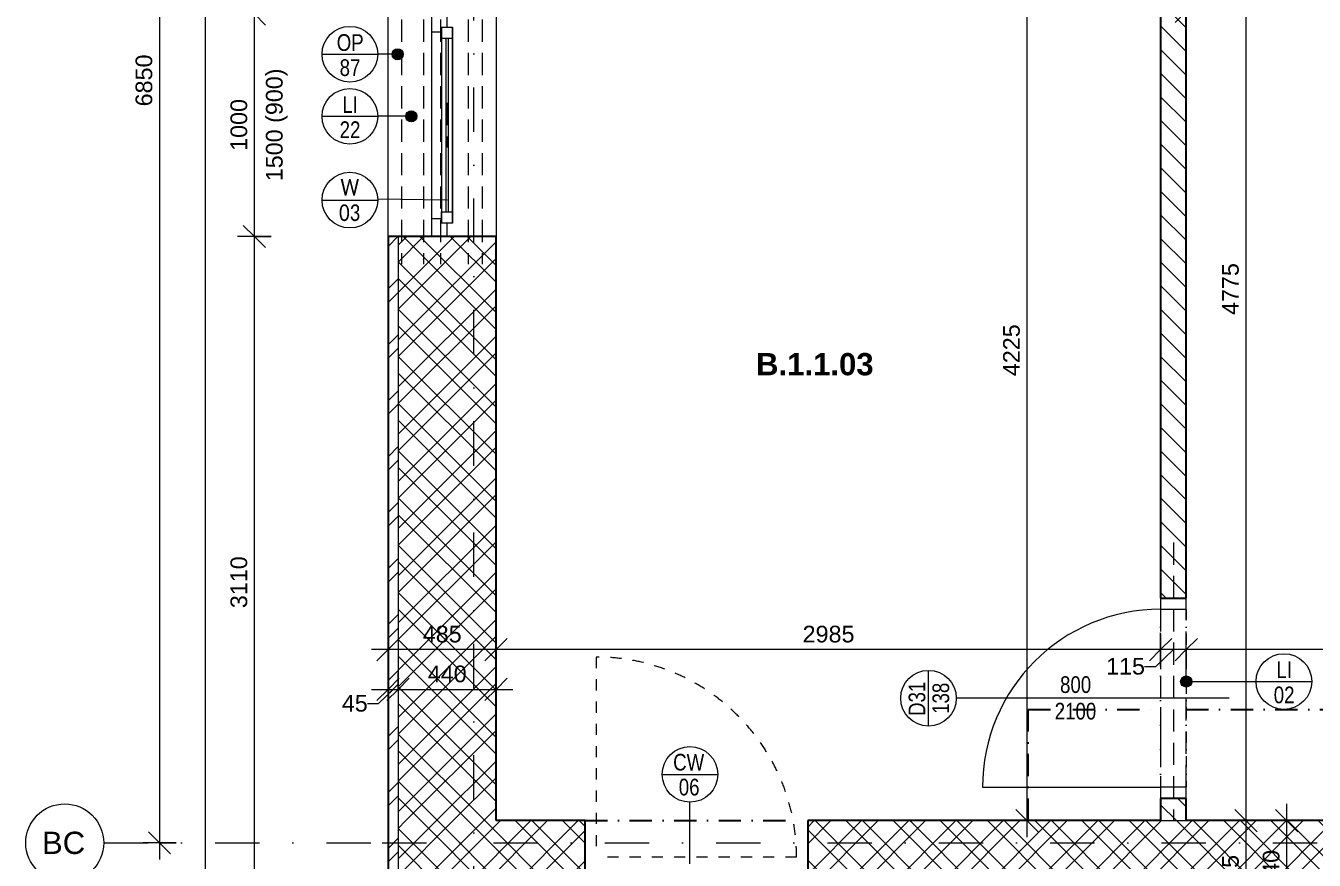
# Model space of a CAD drawing. Header units: millimetres. Extents: x -8633 to 38101, y -2985 to 57546.
# Drawn here: x -8491 to -2704, y 43875 to 47625 of the extents above; entities that cross this region are included whole.
import ezdxf

# ---------------------------------------------------------------- set-up
doc = ezdxf.new("R2010")
doc.units = ezdxf.units.MM
for name, pattern in [('HA_Dash_2mm-S1mm', [100, 50, -50]), ('HA_Dash_3mm-S1mm', [150, 100, -50]), ('HA_DashDot_10mm-S3mm', [500, 200, -150, 0, -150]), ('HA_DashDot_2_2mm-S0_6mm', [110, 50, -30, 0, -30]), ('HA_DashDot_4mm-S1mm', [200, 100, -50, 0, -50])]:
    doc.linetypes.add(name, pattern=pattern)
for name, color, linetype, lineweight in [('A-____-____-DIMS', 9, 'Continuous', 5), ('A-____-____-DIMS-50', 9, 'Continuous', 5), ('A-AREA-____-IDEN', 9, 'Continuous', 9), ('A-DOOR-____-IDEN', 9, 'Continuous', 9), ('A-DOOR-____-MCUT', 9, 'HA_DashDot_2_2mm-S0_6mm', 9), ('A-DOOR-____-OTLN', 9, 'Continuous', 9), ('A-DOOR-FRAM-MCUT', 9, 'Continuous', 9), ('A-FLOR-____-OVHD', 9, 'HA_DashDot_4mm-S1mm', 25), ('A-GENM-____-HDLN', 9, 'HA_Dash_3mm-S1mm', 9), ('A-GENM-____-IDEN', 9, 'Continuous', 9), ('A-GENM-____-OTLN', 9, 'Continuous', 9), ('A-GLAZ-____-IDEN', 9, 'Continuous', 9), ('A-GLAZ-____-MCUT', 9, 'Continuous', 5), ('A-GLAZ-____-OTLN', 9, 'Continuous', 5), ('A-WALL-____-IDEN', 9, 'Continuous', 9), ('A-WALL-____-MCUT', 9, 'Continuous', 25), ('A-WALL-____-OTLN', 9, 'Continuous', 9), ('A-WALL-____-PATT', 9, 'Continuous', 25), ('I-WALL-____-MCUT', 9, 'Continuous', 25), ('S-GRID-____-IDEN', 9, 'Continuous', 9), ('S-GRID-____-OTLN', 9, 'Continuous', 5)]:
    doc.layers.add(name, color=color, linetype=linetype, lineweight=lineweight)
doc.styles.add('Arial', font='arial.ttf', dxfattribs={"height": 100})
doc.styles.add('Arial_1', font='arial.ttf', dxfattribs={"height": 75})
doc.styles.add('Arial_2', font='arial.ttf', dxfattribs={"width": 0.8, "height": 75})
doc.styles.add('Arial_B', font='arialbd.ttf', dxfattribs={"height": 100})
doc.styles.add('Calibri', font='calibri.ttf', dxfattribs={"width": 0.8, "height": 75})
doc.dimstyles.new('Inner_Dimensions', dxfattribs={"dimscale": 304.8, "dimtxt": 76.519455, "dimasz": 0.328084, "dimexe": 0.246063, "dimexo": 0.0625, "dimgap": 0.032808, "dimtad": 1, "dimdec": 0, "dimzin": 0, "dimdsep": 46, "dimtxsty": 'Arial_1', "dimblk1": 'OBLIQUE', "dimblk2": 'OBLIQUE', "dimsah": 1, "dimcen": 0.09, "dimdle": 0.246063, "dimazin": 0, "dimtfac": 1, "dimtdec": 4, "dimtix": 1, "dimtmove": 0, "dimatfit": 3, "dimfxl": 0.246063, "dimfxlon": 1, "dimtvp": 1, "dimtolj": 1, "dimtzin": 0, "dimlwd": 9, "dimlwe": 9, "dimarcsym": 2})
doc.dimstyles.new('Inner_Dimensions_2', dxfattribs={"dimscale": 304.8, "dimtxt": 76.519455, "dimasz": 0.328084, "dimexe": 0.246063, "dimexo": 0.0625, "dimgap": 0.032808, "dimtad": 1, "dimdec": 0, "dimzin": 0, "dimdsep": 46, "dimtxsty": 'Arial_1', "dimblk1": 'OBLIQUE', "dimblk2": 'OBLIQUE', "dimsah": 1, "dimcen": 0.09, "dimdle": 0.246063, "dimazin": 0, "dimtfac": 1, "dimtdec": 4, "dimtix": 1, "dimtmove": 1, "dimatfit": 3, "dimfxl": 0.246063, "dimfxlon": 1, "dimtvp": 1, "dimtolj": 1, "dimtzin": 0, "dimlwd": 9, "dimlwe": 9, "dimarcsym": 2})
pattern_1 = [(45, (0, 0), (-106.066, 106.066), []), (45, (75, 0), (-106.066, 106.066), []), (315, (0, 0), (106.066, 106.066), []), (315, (75, 0), (106.066, 106.066), [])]

# ---------------------------------------------------------------- blocks, each defined once
blk = doc.blocks.new('HA_WD_SinglePanel - 1000x1500-1670803-DPS_1NP - B')
at = {"layer": 'A-GLAZ-____-MCUT'}
for p, q in [((-420, 70), (-500, 70)), ((-420, 25), (-420, 70)), ((500, 70), (420, 70)), ((420, 70), (420, 25)), ((-500, 0), (-440, 0)), ((-440, -25), (-440, 25)), ((-440, 25), (-390, 25)), ((-390, 25), (-390, -25)), ((390, 5), (-390, 5)), ((390, -25), (390, 25)), ((390, 25), (440, 25)), ((440, 25), (440, -25)), ((440, 0), (500, 0)), ((-390, -25), (-440, -25)), ((390, -5), (-390, -5)), ((440, -25), (390, -25))]:
    blk.add_line(p, q, dxfattribs=at)
at = {"layer": 'A-GLAZ-____-OTLN'}
for p, q in [((420, 70), (-420, 70)), ((440, 25), (-440, 25)), ((-440, -25), (-440, 25)), ((390, 25), (-390, 25)), ((440, 25), (440, -25)), ((-440, -25), (440, -25)), ((390, -25), (-390, -25))]:
    blk.add_line(p, q, dxfattribs=at)
blk = doc.blocks.new('HA_DR_Single_Swing_Solid - In_BJ_800x2100-2124338-DPS_1NP - B')
at = {"layer": 'A-DOOR-____-MCUT'}
for p, q in [((-400, 57.5), (400, 57.5)), ((-400, -57.5), (400, -57.5))]:
    blk.add_line(p, q, dxfattribs=at)
at = {"layer": 'A-DOOR-____-OTLN', "lineweight": 5}
blk.add_line((400, -857.5), (400, -57.5), dxfattribs=at)
blk.add_arc((400, -57.5), 800, 180, 270, dxfattribs=at)
at = {"layer": 'A-DOOR-FRAM-MCUT'}
for p, q in [((-400, 57.5), (-450, 57.5)), ((-400, -57.5), (-400, 57.5)), ((450, 57.5), (400, 57.5)), ((400, 57.5), (400, -57.5)), ((-450, -57.5), (-400, -57.5)), ((400, -57.5), (450, -57.5))]:
    blk.add_line(p, q, dxfattribs=at)
blk = doc.blocks.new('ABMV_CW_Single_Swing_Generic - Ex_Glass_SKLOPNE-1553233-DPS_1NP - B')
at = {"layer": 'A-DOOR-____-OTLN', "linetype": 'HA_Dash_2mm-S1mm', "lineweight": 5}
for p in [(-450, -30), (450, -930)]:
    blk.add_line(p, (450, -30), dxfattribs=at)
blk.add_arc((450, -30), 900, 180, 270, dxfattribs=at)
blk = doc.blocks.new('TB_Porotherm KP11_5_1250mm - TB_Porotherm KP11_5_1250mm-1925016-DPS_1NP - B')
at = {"layer": 'A-GENM-____-HDLN'}
for p, q in [((625, 57.5), (-625, 57.5)), ((-625, 0), (625, 0)), ((-625, -57.5), (625, -57.5))]:
    blk.add_line(p, q, dxfattribs=at)
blk = doc.blocks.new('TB_Porotherm KPVarioUNI_1250mm - TB_Porotherm KPVarioUNI_1250mm-1948924-DPS_1NP - B')
at = {"layer": 'A-GENM-____-HDLN'}
for p, q in [((-625, 220), (625, 220)), ((-625, 157.5), (625, 157.5)), ((-625, 95), (625, 95)), ((-100, 0), (100, 0)), ((-625, -30), (625, -30)), ((-625, -105), (625, -105)), ((-625, -205), (625, -205))]:
    blk.add_line(p, q, dxfattribs=at)
blk = doc.blocks.new('Grid - Radius 3_5mm-353793-DPS_1NP - B')
at = {"layer": 'S-GRID-____-IDEN'}
blk.add_circle((0, 0), 3.5, dxfattribs=at)
blk = doc.blocks.new('DIMBLOCK33-DPS_1NP - B')
at = {"layer": 'A-____-____-DIMS-50', "lineweight": 9}
for p, q in [((-3279.3, 44746), (-3279.3, 44896)), ((-3279.3, 44821), (-3229.3, 44871)), ((1645.7, 44746), (1645.7, 44896)), ((1645.7, 44821), (1695.7, 44871)), ((-3279.3, 44821), (-3329.3, 44771)), ((1645.7, 44821), (-3279.3, 44821)), ((-3279.3, 44821), (-3279.3, 44746)), ((1645.7, 44821), (1595.7, 44771)), ((1645.7, 44821), (1645.7, 44746))]:
    blk.add_line(p, q, dxfattribs=at)
at = {"layer": 'A-____-____-DIMS-50', "color": 0, "lineweight": 9, "insert": (-932.2, 44928.4), "char_height": 75, "width": 276.883, "attachment_point": 1, "line_spacing_factor": 0.941778, "style": 'Arial_1'}
blk.add_mtext('4925', dxfattribs=at)
blk = doc.blocks.new('_Oblique')
at = {"color": 0, "linetype": 'ByBlock', "lineweight": -2}
blk.add_line((-0.5, -0.5), (0.5, 0.5), dxfattribs=at)
blk = doc.blocks.new('DIMBLOCK34-DPS_1NP - B')
at = {"layer": 'A-____-____-DIMS-50', "lineweight": 9}
for p, q in [((-3394.3, 44746), (-3394.3, 44896)), ((-3394.3, 44821), (-3344.3, 44871)), ((-3279.3, 44746), (-3279.3, 44896)), ((-3279.3, 44821), (-3229.3, 44871)), ((-3394.3, 44821), (-3444.3, 44771)), ((-3416.1, 44745.4), (-3336.8, 44821)), ((-3279.3, 44821), (-3394.3, 44821)), ((-3394.3, 44821), (-3394.3, 44746)), ((-3279.3, 44821), (-3329.3, 44771)), ((-3279.3, 44821), (-3279.3, 44746)), ((-3466.1, 44745.4), (-3416.1, 44745.4))]:
    blk.add_line(p, q, dxfattribs=at)
at = {"layer": 'A-____-____-DIMS-50', "color": 0, "lineweight": 9, "insert": (-3639.2, 44783.9), "char_height": 75, "width": 207.662, "attachment_point": 1, "line_spacing_factor": 0.941778, "style": 'Arial_1'}
blk.add_mtext('115', dxfattribs=at)
blk = doc.blocks.new('DIMBLOCK35-DPS_1NP - B')
at = {"layer": 'A-____-____-DIMS-50', "lineweight": 9}
for p, q in [((-6379.3, 44746), (-6379.3, 44896)), ((-6379.3, 44821), (-6329.3, 44871)), ((-3394.3, 44746), (-3394.3, 44896)), ((-3394.3, 44821), (-3344.3, 44871)), ((-6379.3, 44821), (-6429.3, 44771)), ((-3394.3, 44821), (-6379.3, 44821)), ((-6379.3, 44821), (-6379.3, 44746)), ((-3394.3, 44821), (-3444.3, 44771)), ((-3394.3, 44821), (-3394.3, 44746))]:
    blk.add_line(p, q, dxfattribs=at)
at = {"layer": 'A-____-____-DIMS-50', "color": 0, "lineweight": 9, "insert": (-5002.2, 44928.4), "char_height": 75, "width": 276.883, "attachment_point": 1, "line_spacing_factor": 0.941778, "style": 'Arial_1'}
blk.add_mtext('2985', dxfattribs=at)
blk = doc.blocks.new('DIMBLOCK36-DPS_1NP - B')
at = {"layer": 'A-____-____-DIMS-50', "lineweight": 9}
for p, q in [((-6864.3, 44746), (-6864.3, 44896)), ((-6864.3, 44821), (-6814.3, 44871)), ((-6379.3, 44746), (-6379.3, 44896)), ((-6379.3, 44821), (-6329.3, 44871)), ((-6379.3, 44821), (-6939.3, 44821)), ((-6864.3, 44821), (-6914.3, 44771)), ((-6864.3, 44821), (-6864.3, 44746)), ((-6379.3, 44821), (-6429.3, 44771)), ((-6379.3, 44821), (-6379.3, 44746))]:
    blk.add_line(p, q, dxfattribs=at)
at = {"layer": 'A-____-____-DIMS-50', "color": 0, "lineweight": 9, "insert": (-6708.3, 44928.4), "char_height": 75, "width": 207.662, "attachment_point": 1, "line_spacing_factor": 0.941778, "style": 'Arial_1'}
blk.add_mtext('485', dxfattribs=at)
blk = doc.blocks.new('DIMBLOCK68-DPS_1NP - B')
at = {"layer": 'A-____-____-DIMS-50', "lineweight": 9}
for p, q in [((-7464.7, 46677.7), (-7514.7, 46727.7)), ((-7389.7, 46677.7), (-7539.7, 46677.7)), ((-7464.7, 43492.7), (-7464.7, 46677.7)), ((-7464.7, 46677.7), (-7414.7, 46627.7)), ((-7464.7, 46677.7), (-7389.7, 46677.7)), ((-7464.7, 43567.7), (-7514.7, 43617.7)), ((-7389.7, 43567.7), (-7539.7, 43567.7)), ((-7464.7, 43567.7), (-7414.7, 43517.7)), ((-7464.7, 43567.7), (-7389.7, 43567.7))]:
    blk.add_line(p, q, dxfattribs=at)
at = {"layer": 'A-____-____-DIMS-50', "color": 0, "lineweight": 9, "insert": (-7572, 45007.4), "char_height": 75, "width": 276.883, "attachment_point": 1, "rotation": 90, "line_spacing_factor": 0.941778, "style": 'Arial_1'}
blk.add_mtext('3110', dxfattribs=at)
blk = doc.blocks.new('DIMBLOCK69-DPS_1NP - B')
at = {"layer": 'A-____-____-DIMS-50', "lineweight": 9}
for p, q in [((-7464.7, 47677.7), (-7514.7, 47727.7)), ((-7389.7, 47677.7), (-7539.7, 47677.7)), ((-7464.7, 46677.7), (-7464.7, 47677.7)), ((-7464.7, 47677.7), (-7414.7, 47627.7)), ((-7464.7, 47677.7), (-7389.7, 47677.7)), ((-7464.7, 46677.7), (-7514.7, 46727.7)), ((-7389.7, 46677.7), (-7539.7, 46677.7)), ((-7464.7, 46677.7), (-7414.7, 46627.7)), ((-7464.7, 46677.7), (-7389.7, 46677.7))]:
    blk.add_line(p, q, dxfattribs=at)
at = {"layer": 'A-____-____-DIMS-50', "color": 0, "lineweight": 9, "insert": (-7572, 47062.4), "char_height": 75, "width": 276.883, "attachment_point": 1, "rotation": 90, "line_spacing_factor": 0.941778, "style": 'Arial_1'}
blk.add_mtext('1000', dxfattribs=at)
blk = doc.blocks.new('HA_TAG_Door_TypeMark_wDimensions - Scale50_Left with Bouble-921048-DPS_1NP - B')
at = {"layer": 'A-DOOR-____-IDEN'}
for p, q in [((-2.5, 22), (2.5, 22)), ((0, -5), (0, 19.5))]:
    blk.add_line(p, q, dxfattribs=at)
blk.add_circle((0, 22), 2.5, dxfattribs=at)
blk = doc.blocks.new('HA_TAG_WD - Type Mark-1536199-DPS_1NP - B')
at = {"layer": 'A-GLAZ-____-IDEN'}
blk.add_line((-2.5, 0), (2.5, 0), dxfattribs=at)
blk.add_circle((0, 0), 2.5, dxfattribs=at)
blk = doc.blocks.new('DIMBLOCK94-DPS_1NP - B')
at = {"layer": 'A-____-____-DIMS-50', "lineweight": 9}
for p, q in [((-3994.5, 48277.7), (-4044.5, 48327.7)), ((-4069.5, 48277.7), (-3919.5, 48277.7)), ((-3994.5, 48277.7), (-4069.5, 48277.7)), ((-3994.5, 48277.7), (-3994.5, 43977.7)), ((-3994.5, 48277.7), (-3944.5, 48227.7)), ((-3994.5, 44052.7), (-4044.5, 44102.7)), ((-3919.5, 44052.7), (-4069.5, 44052.7)), ((-3994.5, 44052.7), (-3944.5, 44002.7)), ((-3994.5, 44052.7), (-3919.5, 44052.7))]:
    blk.add_line(p, q, dxfattribs=at)
at = {"layer": 'A-____-____-DIMS-50', "color": 0, "lineweight": 9, "insert": (-4101.8, 46049.9), "char_height": 75, "width": 276.883, "attachment_point": 1, "rotation": 90, "line_spacing_factor": 0.941778, "style": 'Arial_1'}
blk.add_mtext('4225', dxfattribs=at)
blk = doc.blocks.new('DIMBLOCK115-DPS_1NP - B')
at = {"layer": 'A-____-____-DIMS-50', "lineweight": 9}
for p, q in [((-3011, 48827.7), (-3061, 48877.7)), ((-2936, 48827.7), (-3086, 48827.7)), ((-3011, 48827.7), (-3011, 44052.7)), ((-3011, 48827.7), (-2961, 48777.7)), ((-3011, 48827.7), (-2936, 48827.7)), ((-3011, 44052.7), (-3061, 44102.7)), ((-2936, 44052.7), (-3086, 44052.7)), ((-3011, 44052.7), (-2961, 44002.7)), ((-3011, 44052.7), (-2936, 44052.7))]:
    blk.add_line(p, q, dxfattribs=at)
at = {"layer": 'A-____-____-DIMS-50', "color": 0, "lineweight": 9, "insert": (-3118.4, 46324.9), "char_height": 75, "width": 276.883, "attachment_point": 1, "rotation": 90, "line_spacing_factor": 0.941778, "style": 'Arial_1'}
blk.add_mtext('4775', dxfattribs=at)
blk = doc.blocks.new('DIMBLOCK116-DPS_1NP - B')
at = {"layer": 'A-____-____-DIMS-50', "lineweight": 9}
for p, q in [((-3011, 44052.7), (-3061, 44102.7)), ((-2936, 44052.7), (-3086, 44052.7)), ((-3011, 44052.7), (-3011, 43492.7)), ((-3011, 44052.7), (-2961, 44002.7)), ((-3011, 44052.7), (-2936, 44052.7)), ((-3011, 43567.7), (-3061, 43617.7)), ((-2936, 43567.7), (-3086, 43567.7)), ((-3011, 43567.7), (-2961, 43517.7)), ((-3011, 43567.7), (-2936, 43567.7))]:
    blk.add_line(p, q, dxfattribs=at)
at = {"layer": 'A-____-____-DIMS-50', "color": 0, "lineweight": 9, "insert": (-3118.4, 43723.7), "char_height": 75, "width": 207.662, "attachment_point": 1, "rotation": 90, "line_spacing_factor": 0.941778, "style": 'Arial_1'}
blk.add_mtext('485', dxfattribs=at)
blk = doc.blocks.new('HA_TAG_GM_Products - Generic-588599-DPS_1NP - B')
at = {"layer": 'A-GENM-____-IDEN'}
blk.add_line((-2.5, 0), (2.5, 0), dxfattribs=at)
blk.add_circle((0, 0), 2.5, dxfattribs=at)
blk = doc.blocks.new('DIMBLOCK217-DPS_1NP - B')
at = {"layer": 'A-____-____-DIMS-50', "lineweight": 9}
for p, q in [((-7685.9, 55987.7), (-7735.9, 56037.7)), ((-7685.9, 56062.7), (-7685.9, 43492.7)), ((-7610.9, 55987.7), (-7760.9, 55987.7)), ((-7685.9, 55987.7), (-7635.9, 55937.7)), ((-7685.9, 55987.7), (-7610.9, 55987.7)), ((-7685.9, 43567.7), (-7735.9, 43617.7)), ((-7610.9, 43567.7), (-7760.9, 43567.7)), ((-7685.9, 43567.7), (-7635.9, 43517.7)), ((-7685.9, 43567.7), (-7610.9, 43567.7))]:
    blk.add_line(p, q, dxfattribs=at)
at = {"layer": 'A-____-____-DIMS-50', "color": 0, "lineweight": 9, "insert": (-7793.3, 49633.5), "char_height": 75, "width": 346.103, "attachment_point": 1, "rotation": 90, "line_spacing_factor": 0.941778, "style": 'Arial_1'}
blk.add_mtext('12420', dxfattribs=at)
blk = doc.blocks.new('HA_TAG_cWA - Default-922888-DPS_1NP - B')
at = {"layer": 'A-WALL-____-IDEN'}
blk.add_line((-2.5, 0), (2.5, 0), dxfattribs=at)
blk.add_circle((0, 0), 2.5, dxfattribs=at)
blk = doc.blocks.new('DIMBLOCK228-DPS_1NP - B')
at = {"layer": 'A-____-____-DIMS-50', "lineweight": 9}
for p, q in [((-7890.9, 50802.7), (-7940.9, 50852.7)), ((-7815.9, 50802.7), (-7965.9, 50802.7)), ((-7890.9, 50802.7), (-7890.9, 43877.7)), ((-7890.9, 50802.7), (-7840.9, 50752.7)), ((-7890.9, 50802.7), (-7815.9, 50802.7)), ((-7890.9, 43952.7), (-7940.9, 44002.7)), ((-7815.9, 43952.7), (-7965.9, 43952.7)), ((-7890.9, 43952.7), (-7840.9, 43902.7)), ((-7890.9, 43952.7), (-7815.9, 43952.7))]:
    blk.add_line(p, q, dxfattribs=at)
at = {"layer": 'A-____-____-DIMS-50', "color": 0, "lineweight": 9, "insert": (-7998.3, 47262.4), "char_height": 75, "width": 276.883, "attachment_point": 1, "rotation": 90, "line_spacing_factor": 0.941778, "style": 'Arial_1'}
blk.add_mtext('6850', dxfattribs=at)
blk = doc.blocks.new('DIMBLOCK246-DPS_1NP - B')
at = {"layer": 'A-____-____-DIMS-50', "lineweight": 9}
for p, q in [((-3279.3, 47764.5), (-3279.3, 47614.5)), ((-3279.3, 47689.5), (-3279.3, 47764.5)), ((-1899.3, 47764.5), (-1899.3, 47614.5)), ((-1899.3, 47689.5), (-1899.3, 47764.5)), ((-3354.3, 47689.5), (-1899.3, 47689.5)), ((-3279.3, 47689.5), (-3329.3, 47639.5)), ((-3279.3, 47689.5), (-3229.3, 47739.5)), ((-1899.3, 47689.5), (-1949.3, 47639.5)), ((-1899.3, 47689.5), (-1849.3, 47739.5))]:
    blk.add_line(p, q, dxfattribs=at)
at = {"layer": 'A-____-____-DIMS-50', "color": 0, "lineweight": 9, "insert": (-2704.7, 47796.9), "char_height": 75, "width": 276.883, "attachment_point": 1, "line_spacing_factor": 0.941778, "style": 'Arial_1'}
blk.add_mtext('1380', dxfattribs=at)
blk = doc.blocks.new('DIMBLOCK270-DPS_1NP - B')
at = {"layer": 'A-____-____-DIMS-50', "lineweight": 9}
for p, q in [((-6864.3, 44717.1), (-6864.3, 44567.1)), ((-6864.3, 44642.1), (-6864.3, 44717.1)), ((-6864.3, 44642.1), (-6814.3, 44692.1)), ((-6819.3, 44717.1), (-6819.3, 44567.1)), ((-6819.3, 44642.1), (-6819.3, 44717.1)), ((-6819.3, 44642.1), (-6769.3, 44692.1)), ((-6939.3, 44642.1), (-6819.3, 44642.1)), ((-6864.3, 44642.1), (-6914.3, 44592.1)), ((-6906.5, 44579), (-6841.8, 44642.1)), ((-6819.3, 44642.1), (-6869.3, 44592.1)), ((-6956.5, 44579), (-6906.5, 44579))]:
    blk.add_line(p, q, dxfattribs=at)
at = {"layer": 'A-____-____-DIMS-50', "color": 0, "lineweight": 9, "insert": (-7071.9, 44617.5), "char_height": 75, "width": 138.441, "attachment_point": 1, "line_spacing_factor": 0.941778, "style": 'Arial_1'}
blk.add_mtext('45', dxfattribs=at)
blk = doc.blocks.new('DIMBLOCK271-DPS_1NP - B')
at = {"layer": 'A-____-____-DIMS-50', "lineweight": 9}
for p, q in [((-6819.3, 44717.1), (-6819.3, 44567.1)), ((-6819.3, 44642.1), (-6819.3, 44717.1)), ((-6819.3, 44642.1), (-6769.3, 44692.1)), ((-6379.3, 44717.1), (-6379.3, 44567.1)), ((-6379.3, 44642.1), (-6379.3, 44717.1)), ((-6379.3, 44642.1), (-6329.3, 44692.1)), ((-6819.3, 44642.1), (-6869.3, 44592.1)), ((-6819.3, 44642.1), (-6304.3, 44642.1)), ((-6379.3, 44642.1), (-6429.3, 44592.1))]:
    blk.add_line(p, q, dxfattribs=at)
at = {"layer": 'A-____-____-DIMS-50', "color": 0, "lineweight": 9, "insert": (-6685.8, 44749.5), "char_height": 75, "width": 207.662, "attachment_point": 1, "line_spacing_factor": 0.941778, "style": 'Arial_1'}
blk.add_mtext('440', dxfattribs=at)
blk = doc.blocks.new('DIMBLOCK276-DPS_1NP - B')
at = {"layer": 'A-____-____-DIMS-50', "lineweight": 9}
for p, q in [((-2828.3, 44052.7), (-2878.3, 44102.7)), ((-2828.3, 44127.7), (-2828.3, 43612.7)), ((-2753.3, 44052.7), (-2903.3, 44052.7)), ((-2828.3, 44052.7), (-2778.3, 44002.7)), ((-2828.3, 44052.7), (-2753.3, 44052.7)), ((-2828.3, 43612.7), (-2878.3, 43662.7)), ((-2753.3, 43612.7), (-2903.3, 43612.7)), ((-2828.3, 43612.7), (-2778.3, 43562.7)), ((-2828.3, 43612.7), (-2753.3, 43612.7))]:
    blk.add_line(p, q, dxfattribs=at)
at = {"layer": 'A-____-____-DIMS-50', "color": 0, "lineweight": 9, "insert": (-2935.7, 43746.2), "char_height": 75, "width": 207.662, "attachment_point": 1, "rotation": 90, "line_spacing_factor": 0.941778, "style": 'Arial_1'}
blk.add_mtext('440', dxfattribs=at)

msp = doc.modelspace()

# ---------------------------------------------------------------- hatches: boundary and pattern name
at = {"layer": 'A-GENM-____-IDEN'}
h = msp.add_hatch(color=256, dxfattribs=at)
edge = h.paths.add_edge_path()
edge.add_arc((-6821, 47496.6), 25, 0, 360)
h = msp.add_hatch(color=256, dxfattribs=at)
edge = h.paths.add_edge_path()
edge.add_arc((-6760.1, 47217.7), 25, 0, 360)
h = msp.add_hatch(color=256, dxfattribs=at)
edge = h.paths.add_edge_path()
edge.add_arc((-3279.3, 44677.7), 25, 0, 360)
at = {"layer": 'A-WALL-____-PATT', "lineweight": 5}
h = msp.add_hatch(dxfattribs=at)
h.set_pattern_fill('FP_3', color=256, style=0, pattern_type=2)
h.set_pattern_definition([(45, (0, 0), (-125.7236, 125.7236), []), (45, (0, 190.5), (-125.7236, 125.7236), [])])
h.paths.add_polyline_path([(-6819.3, 43567.7), (-6819.3, 46677.7), (-6864.3, 46677.7), (-6864.3, 43567.7)])
h.paths.add_polyline_path([(-6819.3, 47677.7), (-6819.3, 48802.7), (-6864.3, 48802.7), (-6864.3, 47677.7)])
h.paths.add_polyline_path([(-6819.3, 49427.7), (-6819.3, 51252.7), (-6864.3, 51252.7), (-6864.3, 49427.7)])
h.paths.add_polyline_path([(-6819.3, 51877.7), (-6819.3, 53377.7), (-6864.3, 53377.7), (-6864.3, 51877.7)])
h.paths.add_polyline_path([(-6864.3, 54377.7), (-6819.3, 54377.7), (-6819.3, 55987.7), (-6864.3, 55987.7)])
h = msp.add_hatch(dxfattribs=at)
h.set_pattern_fill('FP_1', color=256, style=0, pattern_type=2)
h.set_pattern_definition(pattern_1)
h.paths.add_polyline_path([(-6379.3, 44052.7), (-6379.3, 46677.7), (-6819.3, 46677.7), (-6819.3, 44052.7)])
h.paths.add_polyline_path([(-6819.3, 47677.7), (-6379.3, 47677.7), (-6379.3, 48802.7), (-6819.3, 48802.7), (-6819.3, 48698)])
h.paths.add_polyline_path([(-6819.3, 49427.7), (-6379.3, 49427.7), (-6379.3, 51252.7), (-6819.3, 51252.7), (-6819.3, 49627.7)])
h.paths.add_polyline_path([(-6379.3, 51877.7), (-6379.3, 53377.7), (-6819.3, 53377.7), (-6819.3, 51877.7), (-6599.3, 51877.7)])
h.paths.add_polyline_path([(-6819.3, 54377.7), (-6379.3, 54377.7), (-6379.3, 55502.7), (-6819.3, 55502.7)])
h = msp.add_hatch(dxfattribs=at)
h.set_pattern_fill('FP_2', color=256, style=0, pattern_type=2)
h.set_pattern_definition([(135, (0, 0), (-53.03301, -53.03301), [])])
h.paths.add_polyline_path([(-3394.3, 44052.7), (-3279.3, 44052.7), (-3279.3, 44152.7), (-3394.3, 44152.7)])
h.paths.add_polyline_path([(-3394.3, 45052.7), (-3279.3, 45052.7), (-3279.3, 51302.7), (-3394.3, 51302.7), (-3394.3, 48277.7)])
h.paths.add_polyline_path([(-3279.3, 52102.7), (-3279.3, 52502.7), (-3394.3, 52502.7), (-3394.3, 52102.7)])
h = msp.add_hatch(dxfattribs=at)
h.set_pattern_fill('FP_1', color=256, style=0, pattern_type=2)
h.set_pattern_definition(pattern_1)
h.paths.add_polyline_path([(20720.7, 43612.7), (20720.7, 44052.7), (18845.7, 44052.7), (18845.7, 43612.7), (19075.7, 43612.7), (19075.7, 43711.8), (19175.7, 43711.8), (19175.7, 43612.7)])
h.paths.add_polyline_path([(16445.7, 43612.7), (16445.7, 44052.7), (14570.7, 44052.7), (14570.7, 43612.7), (14855.7, 43612.7), (14855.7, 43711.8), (14955.7, 43711.8), (14955.7, 43612.7)])
h.paths.add_polyline_path([(12445.7, 43612.7), (13570.7, 43612.7), (13570.7, 44052.7), (12445.7, 44052.7)])
h.paths.add_polyline_path([(10045.7, 43612.7), (10045.7, 44052.7), (8945.7, 44052.7), (8945.7, 43612.7)])
h.paths.add_polyline_path([(7945.7, 43612.7), (7945.7, 44052.7), (6395.7, 44052.7), (6395.7, 43612.7), (6650.7, 43612.7), (6650.7, 43711.8), (6750.7, 43711.8), (6750.7, 43612.7)])
h.paths.add_polyline_path([(5395.7, 43612.7), (5395.7, 44052.7), (4295.7, 44052.7), (4295.7, 43612.7)])
h.paths.add_polyline_path([(1895.7, 43612.7), (1895.7, 44052.7), (-104.3, 44052.7), (-104.3, 43612.7), (390.7, 43612.7), (390.7, 43708.8), (490.7, 43708.8), (490.7, 43612.7)])
h.paths.add_polyline_path([(-2504.3, 43612.7), (-2504.3, 44052.7), (-4979.3, 44052.7), (-4979.3, 43612.7), (-4724.3, 43612.7), (-4724.3, 43711.8), (-4624.3, 43711.3), (-4624.3, 43612.7), (-4147.4, 43612.7)])
h.paths.add_polyline_path([(-5979.3, 43612.7), (-5979.3, 44052.7), (-6819.3, 44052.7), (-6819.3, 43612.7)])

# ---------------------------------------------------------------- linework, layer by layer
at = {"layer": 'A-FLOR-____-OVHD'}
for p, q in [((-3989.3, 44052.7), (-3989.3, 44552.7)), ((-3989.3, 44552.7), (-3394.3, 44552.7)), ((-3279.3, 44552.7), (-994.3, 44552.7)), ((-5979.3, 44052.7), (-4979.3, 44052.7))]:
    msp.add_line(p, q, dxfattribs=at)
at = {"layer": 'A-GENM-____-IDEN'}
for p, q in [((-6821, 47496.6), (-6910.7, 47496.6)), ((-6760.1, 47217.7), (-6910.7, 47217.7)), ((-3279.3, 44677.7), (-2965.4, 44677.7))]:
    msp.add_line(p, q, dxfattribs=at)
for centre in [(-6821, 47496.6), (-6760.1, 47217.7), (-3279.3, 44677.7)]:
    msp.add_circle(centre, 25, dxfattribs=at)
at = {"layer": 'A-GLAZ-____-IDEN'}
msp.add_line((-6599.3, 46841.1), (-6910.7, 46845.4), dxfattribs=at)
at = {"layer": 'A-WALL-____-IDEN'}
msp.add_line((-5508.1, 43857.7), (-5508.1, 44135.4), dxfattribs=at)
at = {"layer": 'A-WALL-____-MCUT'}
for p, q in [((-6379.3, 46677.7), (-6864.3, 46677.7)), ((-6864.3, 46677.7), (-6864.3, 43567.7)), ((-6379.3, 44052.7), (-6379.3, 46677.7)), ((-5979.3, 44052.7), (-6379.3, 44052.7)), ((-5979.3, 43567.7), (-5979.3, 44052.7)), ((-3394.3, 44052.7), (-4979.3, 44052.7)), ((-4979.3, 44052.7), (-4979.3, 43567.7)), ((-2504.3, 44052.7), (-3279.3, 44052.7))]:
    msp.add_line(p, q, dxfattribs=at)
at = {"layer": 'A-WALL-____-MCUT', "lineweight": 9}
for p, q in [((-6819.3, 46677.7), (-6819.3, 43612.7)), ((-3394.3, 44052.7), (-3279.3, 44052.7))]:
    msp.add_line(p, q, dxfattribs=at)
at = {"layer": 'A-WALL-____-OTLN'}
for p, q in [((-6864.3, 46677.7), (-6864.3, 47677.7)), ((-6379.3, 47677.7), (-6379.3, 46677.7))]:
    msp.add_line(p, q, dxfattribs=at)
at = {"layer": 'I-WALL-____-MCUT'}
for p, q in [((-3279.3, 45052.7), (-3279.3, 48827.7)), ((-3394.3, 48277.7), (-3394.3, 45052.7)), ((-3394.3, 45052.7), (-3279.3, 45052.7)), ((-3394.3, 44152.7), (-3394.3, 44052.7)), ((-3279.3, 44152.7), (-3394.3, 44152.7)), ((-3279.3, 44052.7), (-3279.3, 44152.7))]:
    msp.add_line(p, q, dxfattribs=at)
at = {"layer": 'S-GRID-____-OTLN', "linetype": 'HA_DashDot_10mm-S3mm', "lineweight": 9}
for p, q in [((-6479.3, 38646.2), (-6479.3, 55921.8)), ((-8141.4, 43952.7), (-6891.4, 43952.7)), ((-6891.4, 43952.7), (21515.9, 43952.7))]:
    msp.add_line(p, q, dxfattribs=at)

# ---------------------------------------------------------------- block references
at = {"layer": 'A-DOOR-____-IDEN', "xscale": 49.99999999999998, "yscale": 49.99999999999998, "zscale": 49.99999999999998, "rotation": 89.99999999999972}
msp.add_blockref('HA_TAG_Door_TypeMark_wDimensions - Scale50_Left with Bouble-921048-DPS_1NP - B', (-3336.8, 44602.7), dxfattribs=at)
at = {"layer": 'A-DOOR-____-OTLN'}
for name, p, rotation in [('HA_DR_Single_Swing_Solid - In_BJ_800x2100-2124338-DPS_1NP - B', (-3336.8, 44602.7), 269.9999999999998), ('ABMV_CW_Single_Swing_Generic - Ex_Glass_SKLOPNE-1553233-DPS_1NP - B', (-5479.3, 43857.7), 180)]:
    msp.add_blockref(name, p, dxfattribs=dict(at, rotation=rotation))
at = {"layer": 'A-GENM-____-IDEN', "xscale": 49.99999999999998, "yscale": 49.99999999999998, "zscale": 49.99999999999998}
for p in [(-7035.7, 47496.6), (-7035.7, 47217.7), (-2840.4, 44677.7)]:
    msp.add_blockref('HA_TAG_GM_Products - Generic-588599-DPS_1NP - B', p, dxfattribs=at)
at = {"layer": 'A-GENM-____-OTLN'}
for name, p, rotation in [('TB_Porotherm KPVarioUNI_1250mm - TB_Porotherm KPVarioUNI_1250mm-1948924-DPS_1NP - B', (-6599.3, 47177.7), 269.9999999999997), ('TB_Porotherm KP11_5_1250mm - TB_Porotherm KP11_5_1250mm-1925016-DPS_1NP - B', (-3336.8, 44677.7), 269.9999999999998)]:
    msp.add_blockref(name, p, dxfattribs=dict(at, rotation=rotation))
at = {"layer": 'A-GLAZ-____-IDEN', "xscale": 49.99999999999998, "yscale": 49.99999999999998, "zscale": 49.99999999999998}
msp.add_blockref('HA_TAG_WD - Type Mark-1536199-DPS_1NP - B', (-7035.7, 46841.1), dxfattribs=at)
at = {"layer": 'A-GLAZ-____-OTLN', "rotation": 89.9999999999998}
msp.add_blockref('HA_WD_SinglePanel - 1000x1500-1670803-DPS_1NP - B', (-6599.3, 47177.7), dxfattribs=at)
at = {"layer": 'A-WALL-____-IDEN', "xscale": 49.99999999999998, "yscale": 49.99999999999998, "zscale": 49.99999999999998}
msp.add_blockref('HA_TAG_cWA - Default-922888-DPS_1NP - B', (-5508.1, 44260.4), dxfattribs=at)
at = {"layer": 'S-GRID-____-IDEN', "xscale": 49.99999999999998, "yscale": 49.99999999999998, "zscale": 49.99999999999998, "rotation": 269.9999999999996}
msp.add_blockref('Grid - Radius 3_5mm-353793-DPS_1NP - B', (-8316.4, 43952.7), dxfattribs=at)

# ---------------------------------------------------------------- texts
at = {"layer": 'A-AREA-____-IDEN', "lineweight": 5, "insert": (-5211.4, 46153.9), "char_height": 100, "width": 653.375, "attachment_point": 1, "style": 'Arial_B'}
msp.add_mtext('B.1.1.03', dxfattribs=at)
at = {"layer": 'A-DOOR-____-IDEN', "lineweight": 5, "char_height": 75, "attachment_point": 1, "style": 'Arial_2'}
for s, insert, width in [('800', (-3846, 44701.3), 173.164), ('2100', (-3869.8, 44582.2), 230.886)]:
    msp.add_mtext(s, dxfattribs=dict(at, insert=insert, width=width))
at = {"layer": 'A-DOOR-____-IDEN', "lineweight": 5, "char_height": 75, "attachment_point": 1, "rotation": 90, "style": 'Arial_2'}
for s, insert, width in [('D31', (-4526.2, 44523), 189.198), ('138', (-4419.1, 44532.5), 173.164)]:
    msp.add_mtext(s, dxfattribs=dict(at, insert=insert, width=width))
at = {"layer": 'A-GENM-____-IDEN', "lineweight": 5, "char_height": 75, "attachment_point": 1, "style": 'Arial_2'}
for s, insert, width in [('OP', (-7094.8, 47586.7), 147.51), ('87', (-7081.6, 47473.9), 115.443), ('LI', (-7069.6, 47307.8), 86.582), ('22', (-7081.6, 47195.1), 115.443), ('LI', (-2874.2, 44767.8), 86.582), ('02', (-2886.2, 44655.1), 115.443)]:
    msp.add_mtext(s, dxfattribs=dict(at, insert=insert, width=width))
at = {"layer": 'A-GLAZ-____-IDEN', "lineweight": 5, "insert": (-7412.7, 46925.9), "char_height": 75, "width": 629.325, "attachment_point": 1, "rotation": 90, "style": 'Arial_1'}
msp.add_mtext('1500 (900)', dxfattribs=at)
at = {"layer": 'A-GLAZ-____-IDEN', "lineweight": 5, "char_height": 75, "attachment_point": 1, "style": 'Calibri'}
for s, insert, width in [('W', (-7077.6, 46936.3), 105.823), ('03', (-7084.2, 46822), 121.856)]:
    msp.add_mtext(s, dxfattribs=dict(at, insert=insert, width=width))
at = {"layer": 'A-WALL-____-IDEN', "lineweight": 5, "char_height": 75, "attachment_point": 1, "style": 'Arial_2'}
for s, insert, width in [('CW', (-5583.7, 44352.7), 176.371), ('06', (-5558.5, 44240.9), 115.443)]:
    msp.add_mtext(s, dxfattribs=dict(at, insert=insert, width=width))
at = {"layer": 'S-GRID-____-IDEN', "lineweight": 5, "insert": (-8418.7, 44002.8), "char_height": 100, "width": 240.506, "attachment_point": 1, "style": 'Arial'}
msp.add_mtext('BC', dxfattribs=at)

# ---------------------------------------------------------------- dimensions: what is measured, and where the dimension line sits
at = {"layer": 'A-____-____-DIMS', "lineweight": 9}
for base, p1, p2, override, picture, middle in [((-7685.9, 43567.7), (-7610.9, 55987.7), (-7610.9, 43567.7), {"dimpost": '<>', "dimfxl": 12420}, 'DIMBLOCK217-DPS_1NP - B', (-7734.2, 49777.7)), ((-7890.9, 43952.7), (-7815.9, 50802.7), (-7815.9, 43952.7), {"dimpost": '<>', "dimfxl": 6850}, 'DIMBLOCK228-DPS_1NP - B', (-7939.2, 47377.7)), ((-3011, 44052.7), (-2936, 48827.7), (-2936, 44052.7), {"dimpost": '<>', "dimfxl": 4775}, 'DIMBLOCK115-DPS_1NP - B', (-3059.2, 46440.2)), ((-3994.5, 44052.7), (-4069.5, 48277.7), (-3919.5, 44052.7), {"dimpost": '<>', "dimfxl": 4227.661883}, 'DIMBLOCK94-DPS_1NP - B', (-4042.8, 46165.2)), ((-7464.7, 47677.7), (-7389.7, 46677.7), (-7389.7, 47677.7), {"dimpost": '<>', "dimfxl": 1000}, 'DIMBLOCK69-DPS_1NP - B', (-7513, 47177.7)), ((-7464.7, 46677.7), (-7389.7, 43567.7), (-7389.7, 46677.7), {"dimpost": '<>', "dimfxl": 3110}, 'DIMBLOCK68-DPS_1NP - B', (-7513, 45122.7)), ((-3011, 43567.7), (-2936, 44052.7), (-2936, 43567.7), {"dimpost": '<>', "dimfxl": 485}, 'DIMBLOCK116-DPS_1NP - B', (-3059.3, 43810.2)), ((-2828.3, 43612.7), (-2753.3, 44052.7), (-2753.3, 43612.7), {"dimpost": '<>', "dimfxl": 440}, 'DIMBLOCK276-DPS_1NP - B', (-2876.6, 43832.7))]:
    dim = msp.add_linear_dim(base=base, p1=p1, p2=p2, angle=90, dimstyle='Inner_Dimensions', override=override, dxfattribs=at)
    dim.commit()
    dim.dimension.update_dxf_attribs({"geometry": picture, "text_midpoint": middle})
for base, p1, p2, override, picture, middle in [((-1899.3, 47689.5), (-3279.3, 47764.5), (-1899.3, 47764.5), {"dimpost": '<>', "dimfxl": 1380}, 'DIMBLOCK246-DPS_1NP - B', (-2589.3, 47737.8)), ((-6864.3, 44821), (-6379.3, 44746), (-6864.3, 44746), {"dimpost": '<>', "dimfxl": 485}, 'DIMBLOCK36-DPS_1NP - B', (-6621.8, 44869.3)), ((-6379.3, 44821), (-3394.3, 44746), (-6379.3, 44746), {"dimpost": '<>', "dimfxl": 2985}, 'DIMBLOCK35-DPS_1NP - B', (-4886.8, 44869.3)), ((-3279.3, 44821), (1645.7, 44746), (-3279.3, 44746), {"dimpost": '<>', "dimfxl": 4925}, 'DIMBLOCK33-DPS_1NP - B', (-816.8, 44869.3)), ((-6379.3, 44642.1), (-6819.3, 44717.1), (-6379.3, 44717.1), {"dimpost": '<>', "dimfxl": 440}, 'DIMBLOCK271-DPS_1NP - B', (-6599.3, 44690.4))]:
    dim = msp.add_linear_dim(base=base, p1=p1, p2=p2, dimstyle='Inner_Dimensions', override=override, dxfattribs=at)
    dim.commit()
    dim.dimension.update_dxf_attribs({"geometry": picture, "text_midpoint": middle})
for base, p1, p2, override, picture, middle in [((-3394.3, 44821), (-3279.3, 44746), (-3394.3, 44746), {"dimpost": '<>', "dimfxl": 115}, 'DIMBLOCK34-DPS_1NP - B', (-3535.4, 44733.9)), ((-6819.3, 44642.1), (-6864.3, 44717.1), (-6819.3, 44717.1), {"dimpost": '<>', "dimfxl": 45}, 'DIMBLOCK270-DPS_1NP - B', (-7002.7, 44567.5))]:
    dim = msp.add_linear_dim(base=base, p1=p1, p2=p2, dimstyle='Inner_Dimensions_2', override=override, dxfattribs=at)
    dim.commit()
    dim.dimension.update_dxf_attribs({"geometry": picture, "text_midpoint": middle, "dimtype": 160})

doc.saveas('drawing.dxf')
